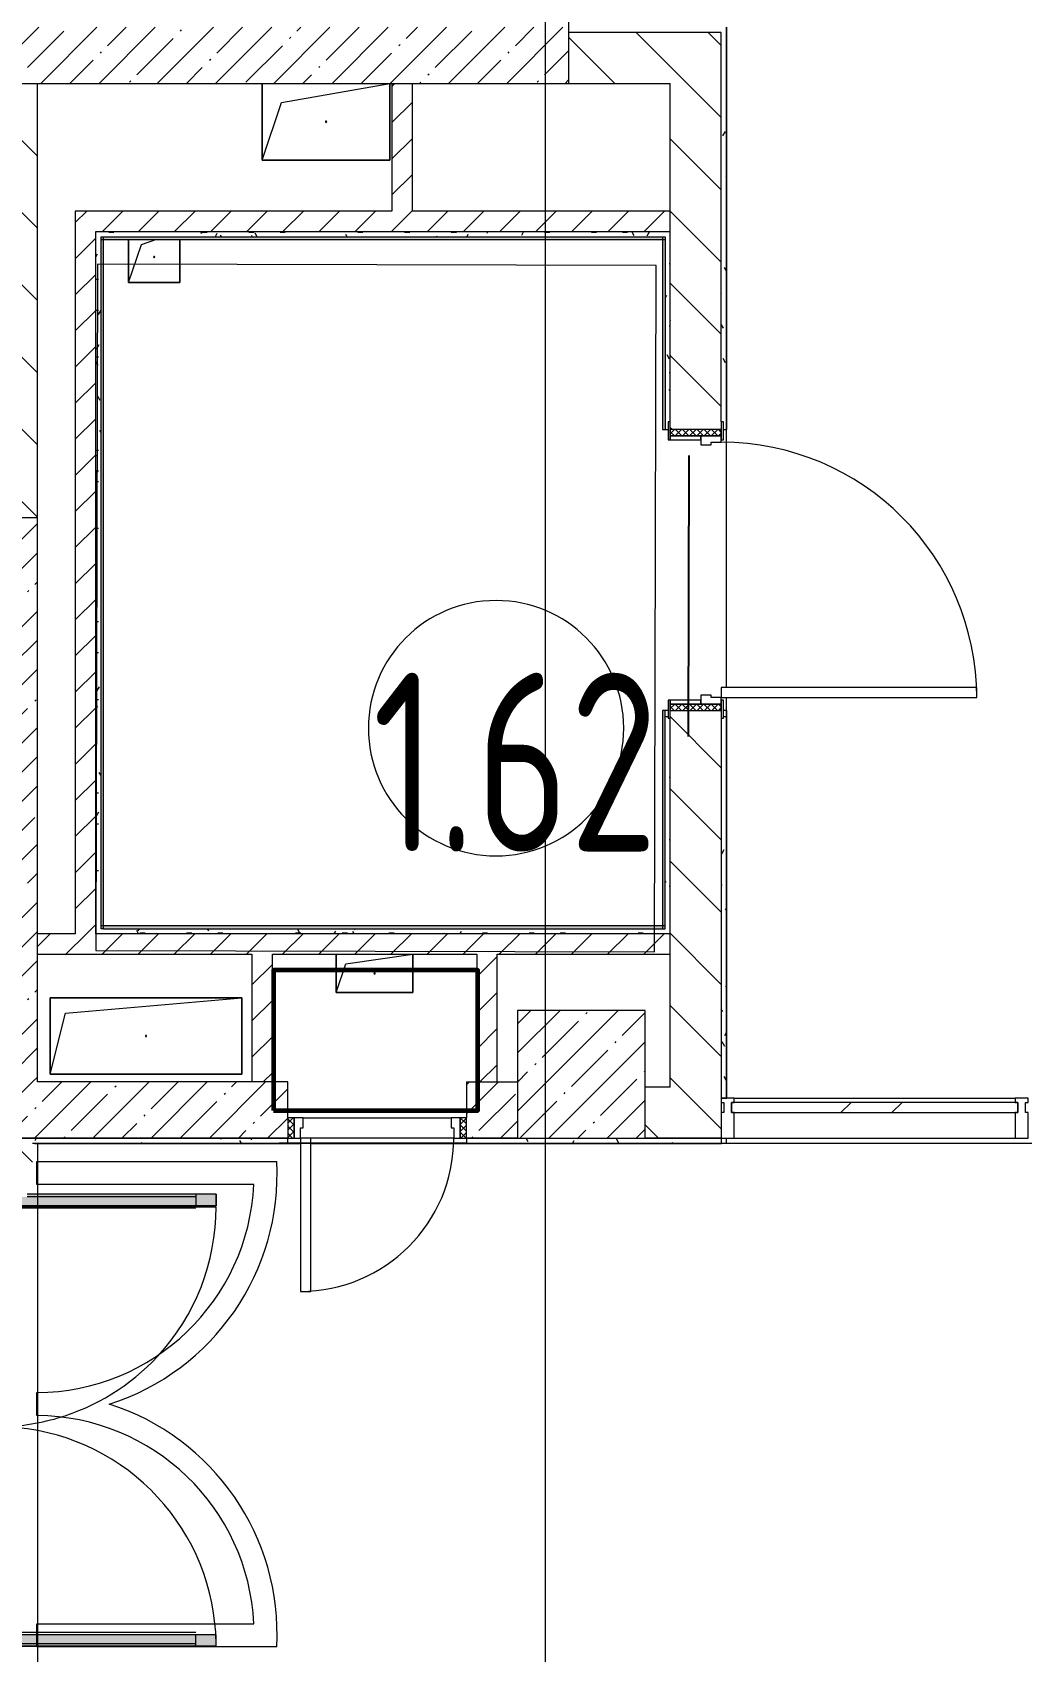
# Model space of a CAD drawing. Header units: millimetres. Extents: x -249154 to 415037, y -45458 to 354837.
# Drawn here: x 98765 to 102639, y 11253 to 17594 of the extents above; entities that cross this region are included whole.
import ezdxf

# ---------------------------------------------------------------- set-up
doc = ezdxf.new("R2010")
doc.units = ezdxf.units.MM
for name, color, linetype, lineweight in [('10.9 ) ЭОМ и СС', 6, 'Continuous', 60), ('A-AREA-BNDY', 7, 'Continuous', 5), ('A-AREA-IDEN', 7, 'Continuous', 9), ('A-DETL-GENF', 7, 'Continuous', 9), ('A-DOOR-2', 7, 'Continuous', 5), ('A-DOOR-FRAM-2', 7, 'Continuous', 5), ('A-FLOR', 7, 'Continuous', 9), ('A-GENM', 7, 'Continuous', 9), ('A-GLAZ-CURT', 7, 'Continuous', 9), ('A-GLAZ-CURT-1', 7, 'Continuous', 5), ('A-GLAZ-CURT-2', 7, 'Continuous', 20), ('A-GLAZ-CWMG', 7, 'Continuous', 9), ('A-GLAZ-CWMG-1', 7, 'Continuous', 20), ('A-WALL', 7, 'Continuous', 5), ('I-WALL', 7, 'Continuous', 5), ('S-COLS', 7, 'Continuous', 9), ('S-COLS-1', 7, 'Continuous', 5), ('Оси', 7, 'Continuous', 9)]:
    doc.layers.add(name, color=color, linetype=linetype, lineweight=lineweight)
for name, color, linetype, lineweight, true_color in [('A-DOOR-1', 7, 'Continuous', 5, 0xc0c0c0), ('A-DOOR-4', 7, 'Continuous', 5, 0xd7dbdf), ('A-DOOR-FRAM-1', 7, 'Continuous', 5, 0xc0c0c0), ('A-WALL-1', 9, 'Continuous', 5, 0x808080), ('A-WALL-FNSH-1', 9, 'Continuous', 5, 0x808080)]:
    doc.layers.add(name, color=color, linetype=linetype, lineweight=lineweight, true_color=true_color)
doc.layers.add('A-FLOR-PATT-1', color=7, linetype='Continuous', lineweight=9, true_color=0xeef6ff, transparency=0.5)
doc.styles.add('СПДС', font='ГОСТ тип А.ttf', dxfattribs={"width": 0.9})
pattern_1 = [(135, (64.7, -136.06), (-141.42136, -141.42136), [])]
pattern_2 = [(45, (64.7, -136.06), (-114.04925, 114.04925), []), (45, (178.75, -136.06), (-114.04925, 114.04925), [201.612, -40.322, 6.706, -33.617])]
pattern_3 = [(45, (64.7, -136.06), (-70.71068, 70.71068), [])]
pattern_4 = [(0, (64.7, -136.06), (243.84, 60.96), [20.117, -162.763, 20.117, -162.763, -975.36]), (0, (64.7, -136.06), (243.84, 60.96), [-365.76, 20.117, -345.643, 20.117, -162.763, -426.72]), (0, (64.7, -136.06), (243.84, 60.96), [-914.4, 20.117, -101.803, 20.117, -284.683]), (120, (156.14, -105.58), (-174.71291, 180.691634), [20.117, -162.763, 20.117, -162.763, -975.36]), (120, (156.14, -105.58), (-174.71291, 180.691634), [-365.76, 20.117, -345.643, 20.117, -162.763, -426.72]), (120, (156.14, -105.58), (-174.71291, 180.691634), [-914.4, 20.117, -101.803, 20.117, -284.683]), (240, (186.62, 16.34), (-69.12709, -241.651634), [20.117, -162.763, 20.117, -162.763, -975.36]), (240, (186.62, 16.34), (-69.12709, -241.651634), [-365.76, 20.117, -345.643, 20.117, -162.763, -426.72]), (240, (186.62, 16.34), (-69.12709, -241.651634), [-914.4, 20.117, -101.803, 20.117, -284.683])]

# ---------------------------------------------------------------- blocks, each defined once
blk = doc.blocks.new('110_Дверь_СКБ_1Ст_Внутренняя1 - Д-4 1100x2100h_су мгн-31800557-Объем проектирования 1 этажа')
at = {"layer": 'A-DOOR-2'}
h = blk.add_hatch(dxfattribs=at)
h.set_pattern_fill('FP_75', color=256, style=0, pattern_type=2)
h.set_pattern_definition([(135, (1751.41, 164.685), (-14.14214, -14.14214), []), (225, (1751.41, 164.685), (14.14214, -14.14214), [])])
h.paths.add_polyline_path([(562.5, 100), (537.5, 100), (537.5, -100), (562.5, -100)])
at = {"layer": 'A-DOOR-FRAM-2'}
h = blk.add_hatch(dxfattribs=at)
h.set_pattern_fill('FP_76', color=256, style=0, pattern_type=2)
h.set_pattern_definition([(45, (-371.384, 164.685), (-14.1421, 14.1421), []), (135, (-371.384, 164.685), (-14.1421, -14.1421), [])])
h.paths.add_polyline_path([(-512.5, 100), (-537.5, 100), (-537.5, -100), (-512.5, -99.3)])
at = {"layer": 'A-DOOR-1'}
for p, q in [((512.5, 1100), (472.5, 1100)), ((472.5, 1100), (472.5, 100)), ((512.5, 100), (512.5, 1100)), ((472.5, 100), (512.5, 100))]:
    blk.add_line(p, q, dxfattribs=at)
blk.add_arc((512.5, 100), 1000, 90, 180, dxfattribs=at)
at = {"layer": 'A-DOOR-FRAM-1'}
for p, q in [((-497.5, 108), (-567.5, 108)), ((-567.5, 108), (-567.5, 100)), ((-567.5, 100), (-497.5, 100)), ((-512.5, 100), (-537.5, 100)), ((-537.5, 100), (-537.5, -100)), ((-487.5, 100), (-512.5, 100)), ((-512.5, 100), (-512.5, 20)), ((-512.5, -100), (-512.5, 100)), ((-497.5, 100), (-512.5, 100)), ((-512.5, 100), (-512.5, 99)), ((-512.5, 99), (-497.5, 99)), ((-497.5, 100), (-497.5, 108)), ((-497.5, 99), (-497.5, 100)), ((-487.5, 60), (-487.5, 100)), ((512.5, 100), (512.5, 60)), ((537.5, 100), (512.5, 100)), ((592.5, 108), (522.5, 108)), ((522.5, 108), (522.5, 100)), ((537.5, 100), (522.5, 100)), ((522.5, 100), (522.5, 99)), ((522.5, 100), (592.5, 100)), ((522.5, 99), (537.5, 99)), ((537.5, 20), (537.5, 100)), ((562.5, 100), (537.5, 100)), ((537.5, 100), (537.5, -100)), ((537.5, 99), (537.5, 100)), ((562.5, -100), (562.5, 100)), ((592.5, 100), (592.5, 108)), ((-512.5, 20), (-477.5, 20)), ((-497.5, 20), (-512.5, 20)), ((-512.5, 20), (-512.5, -100)), ((-497.5, -100), (-497.5, 20)), ((-477.5, 60), (-487.5, 60)), ((-477.5, 20), (-477.5, 60)), ((512.5, 60), (502.5, 60)), ((502.5, 60), (502.5, 20)), ((502.5, 20), (537.5, 20)), ((537.5, 20), (522.5, 20)), ((522.5, 20), (522.5, -100)), ((537.5, -100), (537.5, 20)), ((-497.5, -100), (-567.5, -100)), ((-567.5, -100), (-567.5, -108)), ((-567.5, -108), (-497.5, -108)), ((-537.5, -100), (-512.5, -100)), ((-512.5, -100), (-497.5, -100)), ((-497.5, -108), (-497.5, -100)), ((522.5, -100), (537.5, -100)), ((592.5, -100), (522.5, -100)), ((522.5, -100), (522.5, -108)), ((522.5, -108), (592.5, -108)), ((537.5, -100), (562.5, -100)), ((592.5, -108), (592.5, -100))]:
    blk.add_line(p, q, dxfattribs=at)
blk = doc.blocks.new('110_Дверь_СКБ_1Ст - д-18 700x2100h_Технический шкаф ЭОМ и СС-23279316-Объем проектирования 1 этажа')
at = {"layer": 'A-DOOR-2'}
h = blk.add_hatch(dxfattribs=at)
h.set_pattern_fill('FP_117', color=256, style=0, pattern_type=2)
h.set_pattern_definition([(135, (1951.41, 174.685), (-14.14214, -14.14214), []), (225, (1951.41, 174.685), (14.14214, -14.14214), [])])
h.paths.add_polyline_path([(337.5, 110), (337.5, 30), (362.5, 30), (362.5, 110)])
at = {"layer": 'A-DOOR-FRAM-2'}
h = blk.add_hatch(dxfattribs=at)
h.set_pattern_fill('FP_118', color=256, style=0, pattern_type=2)
h.set_pattern_definition([(45, (-171.384, 174.685), (-14.1421, 14.1421), []), (135, (-171.384, 174.685), (-14.1421, -14.1421), [])])
h.paths.add_polyline_path([(-312.5, 110), (-337.5, 110), (-337.5, 30), (-312.5, 30), (-312.5, 61.3)])
at = {"layer": 'A-DOOR-1'}
for p, q in [((312.5, 710), (272.5, 710)), ((272.5, 710), (272.5, 110)), ((312.5, 110), (312.5, 710)), ((272.5, 110), (312.5, 110))]:
    blk.add_line(p, q, dxfattribs=at)
blk.add_arc((312.5, 110), 600, 90, 180, dxfattribs=at)
at = {"layer": 'A-DOOR-FRAM-1'}
for p, q in [((-312.5, 110), (-337.5, 110)), ((-337.5, 110), (-337.5, 30)), ((-287.5, 110), (-312.5, 110)), ((-312.5, 110), (-312.5, 30)), ((-312.5, 30), (-312.5, 110)), ((-287.5, 70), (-287.5, 110)), ((-287.5, 110), (272.5, 110)), ((-277.5, 70), (-287.5, 70)), ((-277.5, 30), (-277.5, 70)), ((312.5, 70), (302.5, 70)), ((302.5, 70), (302.5, 30)), ((312.5, 110), (312.5, 70)), ((337.5, 110), (312.5, 110)), ((337.5, 30), (337.5, 110)), ((362.5, 110), (337.5, 110)), ((337.5, 110), (337.5, 30)), ((362.5, 30), (362.5, 110)), ((-337.5, 30), (-312.5, 30)), ((-312.5, 30), (-277.5, 30)), ((302.5, 30), (-277.5, 30)), ((302.5, 30), (337.5, 30)), ((337.5, 30), (362.5, 30))]:
    blk.add_line(p, q, dxfattribs=at)
blk = doc.blocks.new('Прямоугольный импост - Импост структурный с накладкой - 160мм Темный-V110-Объем проектирования 1 этажа')
at = {"layer": 'A-GLAZ-CWMG-1'}
for p, q in [((-50, 0), (-50, 17)), ((-50, 17), (0, 17)), ((-40, 0), (-50, 0)), ((-40, -40), (-40, 0)), ((0, 0), (-10, 0)), ((-10, 0), (-10, -40)), ((0, 17), (0, 0)), ((-50, -140), (-50, -40)), ((-50, -40), (-40, -40)), ((-10, -40), (0, -40)), ((0, -40), (0, -140)), ((0, -140), (-50, -140))]:
    blk.add_line(p, q, dxfattribs=at)
blk = doc.blocks.new('Системная панель - Стекло - 40мм-32352614-Объем проектирования 1 этажа')
at = {"layer": 'A-GLAZ-CURT-1'}
h = blk.add_hatch(dxfattribs=at)
h.set_pattern_fill('FP_130', color=256, style=0, pattern_type=2)
h.set_pattern_definition([(225, (102198.5, 13340), (565.6854, -565.6854), [400, -1200]), (225, (102598.5, 13540), (565.6854, -565.6854), [1200, -400]), (225, (101798.5, 13740), (565.6854, -565.6854), [400, -1200])])
h.paths.add_polyline_path([(560.5, 40), (-560.5, 40), (-560.5, 0), (560.5, 0)])
at = {"layer": 'A-GLAZ-CURT-2'}
for p, q in [((560.5, 40), (-560.5, 40)), ((-560.5, 40), (-560.5, 0)), ((560.5, 0), (560.5, 40)), ((-560.5, 0), (560.5, 0))]:
    blk.add_line(p, q, dxfattribs=at)
blk = doc.blocks.new('Прямоугольный импост - Импост структурный с накладкой - 160мм Темный-32352612-Объем проектирования 1 этажа')
at = {"layer": 'A-GLAZ-CWMG'}
for p, q in [((101448, 13557), (102549, 13557)), ((101448, 13400), (102549, 13400))]:
    blk.add_line(p, q, dxfattribs=at)
blk = doc.blocks.new('Прямоугольный импост - Импост структурный с накладкой - 160мм Темный-V111-Объем проектирования 1 этажа')
at = {"layer": 'A-GLAZ-CWMG-1'}
for p, q in [((-25, 0), (-25, 17)), ((-25, 17), (25, 17)), ((-15, 0), (-25, 0)), ((-15, -40), (-15, 0)), ((25, 0), (15, 0)), ((15, 0), (15, -40)), ((25, 17), (25, 0)), ((-25, -140), (-25, -40)), ((-25, -40), (-15, -40)), ((15, -40), (25, -40)), ((25, -40), (25, -140)), ((25, -140), (-25, -140))]:
    blk.add_line(p, q, dxfattribs=at)
blk = doc.blocks.new('GM_Отверстие прямоугольное _в плите_ - Отверстие-21606279-Объем проектирования 1 этажа')
at = {"layer": 'A-GENM'}
for p, q in [((-375, -150), (-375, 150)), ((-375, 150), (375, 150)), ((375, 150), (-375, 150)), ((-375, 150), (-375, -150)), ((-315, 90), (375, 150)), ((375, 150), (375, -150)), ((375, -150), (375, 150)), ((-375, -150), (-315, 90)), ((375, -150), (-375, -150)), ((-375, -150), (375, -150))]:
    blk.add_line(p, q, dxfattribs=at)
for start, end in [(360, 180), (180, 360)]:
    blk.add_arc((0, 0), 2.5, start, end, dxfattribs=at)
blk = doc.blocks.new('GM_Отверстие прямоугольное _в плите_ - Отверстие-21610241-Объем проектирования 1 этажа')
at = {"layer": 'A-GENM'}
for p, q in [((-250, -150), (-250, 150)), ((-250, 150), (-250, -150)), ((-175, 75), (250, 150)), ((250, 150), (250, -150)), ((250, -150), (250, 150)), ((-250, -150), (-175, 75)), ((250, -150), (-250, -150)), ((-250, -150), (250, -150))]:
    blk.add_line(p, q, dxfattribs=at)
for start, end in [(360, 180), (180, 360)]:
    blk.add_arc((0, 0), 2.5, start, end, dxfattribs=at)
blk = doc.blocks.new('GM_Отверстие прямоугольное _в плите_ - Отверстие-V127-Объем проектирования 1 этажа')
at = {"layer": 'A-GENM'}
for p, q in [((-100, -100), (-100, 69)), ((-100, 69), (-100, -100)), ((-50, 50), (7, 69)), ((100, 69), (100, -100)), ((100, -100), (100, 69)), ((-100, -100), (-50, 50)), ((100, -100), (-100, -100)), ((-100, -100), (100, -100))]:
    blk.add_line(p, q, dxfattribs=at)
for start, end in [(360, 180), (180, 360)]:
    blk.add_arc((0, 0), 2.5, start, end, dxfattribs=at)
blk = doc.blocks.new('GM_Отверстие прямоугольное _в плите_ - Отверстие-21620300-Объем проектирования 1 этажа')
at = {"layer": 'A-GENM'}
for p, q in [((-150, -75), (-150, 75)), ((-150, 75), (-150, -75)), ((-112.5, 37.5), (150, 75)), ((150, 75), (150, -75)), ((150, -75), (150, 75)), ((-150, -75), (-112.5, 37.5)), ((150, -75), (-150, -75)), ((-150, -75), (150, -75))]:
    blk.add_line(p, q, dxfattribs=at)
for start, end in [(360, 180), (180, 360)]:
    blk.add_arc((0, 0), 2.5, start, end, dxfattribs=at)
blk = doc.blocks.new('BSC_Колонна _Прямоугольная - 500х500-17857564-Объем проектирования 1 этажа')
at = {"layer": 'S-COLS-1'}
h = blk.add_hatch(dxfattribs=at)
h.set_pattern_fill('FP_181', color=256, style=0, pattern_type=2)
h.set_pattern_definition([(45, (-100850, -13650), (-114.04925, 114.04925), []), (45, (-100735.95, -13650), (-114.04925, 114.04925), [201.613, -40.323, 6.706, -33.617])])
h.paths.add_polyline_path([(250, -250), (250, 250), (-250, 250), (-250, -250), (-82.7, -250)])
for p, q in [((250, 250), (-250, 250)), ((-250, 250), (-250, -250)), ((250, -250), (250, 250)), ((-250, -250), (250, -250))]:
    blk.add_line(p, q, dxfattribs=at)
blk = doc.blocks.new('Дверь_Витражная_остекление_ - ВВ-7 остекление-32349468-Объем проектирования 1 этажа')
at = {"layer": 'A-DETL-GENF'}
for p, q in [((-815, -20), (-860, -20)), ((-860, -177.2), (-860, -20)), ((-815, -20), (-860, -20)), ((-860, -20), (-860, -177.2)), ((-815, -177.2), (-815, -20)), ((-815, -177.2), (-815, -20)), ((865, -880), (865, -20)), ((865, -20), (865, -880)), ((-860, -100), (-815, -100)), ((-850, -177.2), (-850, -100)), ((-806, -177.2), (-806, -100)), ((856, -800), (856, -100)), ((900, -100), (865, -100)), ((-860, -880), (-860, -177.2)), ((-860, -177.2), (-860, -880)), ((-850, -800), (-850, -177.2)), ((-815, -880), (-815, -177.2)), ((-815, -880), (-815, -177.2)), ((-806, -800), (-806, -177.2)), ((900, -800), (900, -140)), ((910, -880), (910, -140)), ((910, -880), (910, -140)), ((-860, -800), (-815, -800)), ((910, -800), (865, -800)), ((-860, -880), (-815, -880)), ((-860, -880), (-815, -880)), ((910, -880), (865, -880)), ((865, -880), (910, -880))]:
    blk.add_line(p, q, dxfattribs=at)
at = {"layer": 'A-DOOR-1'}
for p, q in [((-910, 20), (-860, 20)), ((-910, -20), (-910, 20)), ((-860, 20), (-860, -20)), ((860, 20), (910, 20)), ((860, -20), (860, 20)), ((910, 20), (910, -20)), ((-860, -20), (-910, -20)), ((-860, -177.2), (-860, -20)), ((860, -880), (860, -20)), ((910, -20), (860, -20))]:
    blk.add_line(p, q, dxfattribs=at)
for centre, start, end in [((-860, -20), 275.92467, 0), ((860, -20), 180, 196.2256), ((860, -20), 227.29681, 270)]:
    blk.add_arc(centre, 860, start, end, dxfattribs=at)
at = {"layer": 'A-DOOR-4'}
blk.add_line((-860, -880), (-860, -177.2), dxfattribs=at)
for centre, start, end in [((860, -20), 196.2256, 227.18263), ((-860, -20), 270, 275.92467)]:
    blk.add_arc(centre, 860, start, end, dxfattribs=at)
blk = doc.blocks.new('Марка_Помещения - Номер-25198446-Объем проектирования 1 этажа')
at = {"layer": 'A-AREA-IDEN'}
for start, end in [(360, 180), (180, 360)]:
    blk.add_arc((0, 0), 2.5, start, end, dxfattribs=at)

msp = doc.modelspace()

# ---------------------------------------------------------------- hatches: boundary and pattern name
at = {"layer": 'A-FLOR-PATT-1'}
h = msp.add_hatch(color=256, dxfattribs=at)
h.paths.add_polyline_path([(98781.5, 11273.9), (98781.5, 11318.9), (98624.3, 11318.9), (98624.3, 11273.9), (98768.9, 11273.9)])
h.paths.add_polyline_path([(82778.7, 11453.9), (83521.7, 11453.9), (83521.7, 11498.9), (82778.7, 11498.9), (82778.7, 11463.9)])
h.paths.add_polyline_path([(82838.2, 12878.9), (83491.7, 12878.9), (83491.7, 12923.9), (82778.7, 12923.9), (82778.7, 12878.9)])
h.paths.add_polyline_path([(98624.3, 12998.9), (98784.7, 12998.9), (98784.7, 13043.9), (98744.3, 13043.9), (98744.3, 13033.9), (98644.3, 13033.9), (98644.3, 13043.9), (98624.3, 13043.9), (98624.3, 13033.9)])
for points in [[(99038, 12998.9), (99484.3, 12998.9), (99484.3, 13043.9), (98784.7, 13043.9), (98784.7, 12998.9)], [(98784.7, 11273.9), (98784.7, 11318.9), (98781.5, 11318.9), (98781.5, 11273.9)], [(99484.3, 11273.9), (99484.3, 11318.9), (98784.7, 11318.9), (98784.7, 11273.9), (98797, 11273.9)]]:
    msp.add_hatch(color=256, dxfattribs=at).paths.add_polyline_path(points)
at = {"layer": 'I-WALL'}
h = msp.add_hatch(dxfattribs=at)
h.set_pattern_fill('FP_1', color=256, style=0, pattern_type=2)
h.set_pattern_definition(pattern_2)
h.paths.add_polyline_path([(95826.8, 17393.9), (100864.7, 17393.9), (100864.7, 17613.9), (94864.7, 17613.9), (94864.7, 17393.9), (95821.7, 17393.9)])
h = msp.add_hatch(dxfattribs=at)
h.set_pattern_fill('FP_23', color=256, style=0, pattern_type=2)
h.set_pattern_definition(pattern_1)
h.paths.add_polyline_path([(101003.4, 17393.9), (101462.7, 17393.9), (101462.7, 17593.9), (100864.7, 17593.9), (100864.7, 17393.9)])
h = msp.add_hatch(dxfattribs=at)
h.set_pattern_fill('FP_191', color=256, style=0, pattern_type=2)
h.set_pattern_definition(pattern_4)
h.paths.add_polyline_path([(101479.2, 13420.9), (101482.7, 13420.9), (101482.7, 14913.9), (101470.7, 14913.9), (101470.7, 14908.9), (101462.7, 14908.9), (101462.7, 13420.9)])
h.paths.add_polyline_path([(101470.7, 16038.9), (101482.7, 16038.9), (101482.7, 17613.9), (101462.7, 17613.9), (101462.7, 16068.9), (101470.7, 16068.9)])
h = msp.add_hatch(dxfattribs=at)
h.set_pattern_fill('FP_23', color=256, style=0, pattern_type=2)
h.set_pattern_definition(pattern_1)
h.paths.add_polyline_path([(98584.7, 15693.9), (98784.7, 15693.9), (98784.7, 17393.9), (98584.7, 17393.9), (98584.7, 16816.4)])
h = msp.add_hatch(dxfattribs=at)
h.set_pattern_fill('FP_22', color=256, style=0, pattern_type=2)
h.set_pattern_definition(pattern_3)
h.paths.add_polyline_path([(100172.7, 16893.9), (100252.7, 16893.9), (100252.7, 17393.9), (100172.7, 17393.9), (100172.7, 16900.3)])
h = msp.add_hatch(dxfattribs=at)
h.set_pattern_fill('FP_23', color=256, style=0, pattern_type=2)
h.set_pattern_definition(pattern_1)
h.paths.add_polyline_path([(101462.7, 13463.9), (101462.7, 14938.9), (101262.7, 14938.9), (101262.7, 13463.9)])
h.paths.add_polyline_path([(101262.7, 16038.9), (101462.7, 16038.9), (101462.7, 17393.9), (101262.7, 17393.9), (101262.7, 16068.9)])
h = msp.add_hatch(dxfattribs=at)
h.set_pattern_fill('FP_22', color=256, style=0, pattern_type=2)
h.set_pattern_definition(pattern_3)
h.paths.add_polyline_path([(98932.7, 14063.9), (99012.7, 14063.9), (99012.7, 16893.9), (98932.7, 16893.9), (98932.7, 14083.9)])
h = msp.add_hatch(dxfattribs=at)
h.set_pattern_fill('FP_22', color=256, style=0, pattern_type=2)
h.set_pattern_definition(pattern_3)
h.paths.add_polyline_path([(99032.7, 16813.9), (101262.7, 16813.9), (101262.7, 16893.9), (99012.7, 16893.9), (99012.7, 16813.9)])
h = msp.add_hatch(dxfattribs=at)
h.set_pattern_fill('FP_191', color=256, style=0, pattern_type=2)
h.set_pattern_definition(pattern_4)
h.paths.add_polyline_path([(99012.7, 16793.9), (101242.7, 16793.9), (101242.7, 16813.9), (99012.7, 16813.9), (99012.7, 16800.8)])
h = msp.add_hatch(dxfattribs=at)
h.set_pattern_fill('FP_191', color=256, style=0, pattern_type=2)
h.set_pattern_definition(pattern_4)
h.paths.add_polyline_path([(101256, 14083.9), (101262.7, 14083.9), (101262.6, 14908.9), (101254.7, 14908.9), (101254.7, 14913.9), (101242.7, 14913.9), (101242.7, 14083.9)])
h.paths.add_polyline_path([(101254.7, 16038.9), (101254.7, 16068.9), (101262.7, 16068.9), (101262.7, 16813.9), (101242.7, 16813.9), (101242.7, 16038.9)])
h = msp.add_hatch(dxfattribs=at)
h.set_pattern_fill('FP_191', color=256, style=0, pattern_type=2)
h.set_pattern_definition(pattern_4)
h.paths.add_polyline_path([(99012.7, 14063.9), (99032.7, 14063.9), (99032.7, 16793.9), (99012.7, 16793.9), (99012.7, 14083.9)])
h = msp.add_hatch(color=256, dxfattribs=at)
h.paths.add_polyline_path([(99043.7, 16793.9), (99032.7, 16793.8), (99032.7, 16782.9), (99040.9, 16791.1)])
h.paths.add_polyline_path([(100864.7, 16782.9), (101242.7, 16782.9), (101242.7, 16793.9), (99043.7, 16793.9), (99045.8, 16782.9), (100832, 16782.9)])
for points in [[(99032.7, 14083.9), (99043.7, 14083.9), (99043.7, 16793.9), (99032.7, 16782.9), (99032.7, 14094.9)], [(101242.7, 14083.9), (101242.7, 14094.9), (99043.7, 14094.9), (99043.7, 14083.9), (101231.7, 14083.9)]]:
    msp.add_hatch(color=256, dxfattribs=at).paths.add_polyline_path(points)
h = msp.add_hatch(color=256, dxfattribs=at)
h.paths.add_polyline_path([(101231.7, 14094.9), (101242.7, 14094.9), (101242.7, 14938.9), (101231.7, 14938.9), (101231.7, 14696.4)])
h.paths.add_polyline_path([(101231.7, 16038.9), (101242.7, 16038.9), (101242.7, 16782.9), (101231.7, 16782.9), (101231.7, 16042.7)])
h = msp.add_hatch(dxfattribs=at)
h.set_pattern_fill('FP_1', color=256, style=0, pattern_type=2)
h.set_pattern_definition(pattern_2)
h.paths.add_polyline_path([(98564.7, 13483.9), (98784.7, 13483.9), (98784.7, 15693.9), (98564.7, 15693.9), (98564.7, 13636.4)])
h = msp.add_hatch(dxfattribs=at)
h.set_pattern_fill('FP_191', color=256, style=0, pattern_type=2)
h.set_pattern_definition(pattern_4)
h.paths.add_polyline_path([(100832, 14063.9), (101262.7, 14063.9), (101262.7, 14083.9), (99032.7, 14083.9), (99032.7, 14063.9), (100664.7, 14063.9)])
h = msp.add_hatch(dxfattribs=at)
h.set_pattern_fill('FP_22', color=256, style=0, pattern_type=2)
h.set_pattern_definition(pattern_3)
h.paths.add_polyline_path([(100504.7, 13983.9), (101262.7, 13983.9), (101262.7, 14063.9), (98784.7, 14063.9), (98784.7, 13983.9), (99704.7, 13983.9)])
h = msp.add_hatch(dxfattribs=at)
h.set_pattern_fill('FP_22', color=256, style=0, pattern_type=2)
h.set_pattern_definition(pattern_3)
h.paths.add_polyline_path([(99624.7, 13483.9), (99704.7, 13483.9), (99704.7, 13983.9), (99624.7, 13983.9), (99624.7, 13636.4)])
h = msp.add_hatch(dxfattribs=at)
h.set_pattern_fill('FP_22', color=256, style=0, pattern_type=2)
h.set_pattern_definition(pattern_3)
h.paths.add_polyline_path([(100584.7, 13483.9), (100584.7, 13983.9), (100504.7, 13983.9), (100504.7, 13483.9)])
h = msp.add_hatch(dxfattribs=at)
h.set_pattern_fill('FP_1', color=256, style=0, pattern_type=2)
h.set_pattern_definition(pattern_2)
h.paths.add_polyline_path([(100464.7, 13263.9), (100664.7, 13263.9), (100664.7, 13483.9), (100464.7, 13483.9), (100464.7, 13310.9)])
h.paths.add_polyline_path([(98564.7, 13263.9), (99764.7, 13263.9), (99764.7, 13483.9), (98564.7, 13483.9), (98564.7, 13343.9)])
h = msp.add_hatch(dxfattribs=at)
h.set_pattern_fill('FP_23', color=256, style=0, pattern_type=2)
h.set_pattern_definition(pattern_1)
h.paths.add_polyline_path([(110614.7, 13263.9), (110614.7, 13463.9), (109893.7, 13463.9), (109894.7, 13263.9), (110115.8, 13263.9)])
h.paths.add_polyline_path([(106114.7, 13263.9), (106674.7, 13263.9), (106674.7, 13463.9), (106114.7, 13463.9)])
h.paths.add_polyline_path([(105614.7, 13263.9), (105614.7, 13463.9), (105464.7, 13463.9), (105464.7, 13263.9), (105594.7, 13263.9)])
h.paths.add_polyline_path([(101462.7, 13263.9), (101462.7, 13463.9), (101164.7, 13463.9), (101164.7, 13263.9), (101262.7, 13263.9)])
h = msp.add_hatch(dxfattribs=at)
h.set_pattern_fill('FP_23', color=256, style=0, pattern_type=2)
h.set_pattern_definition(pattern_1)
h.paths.add_polyline_path([(98764.7, 10463.9), (98764.7, 11183.9), (98564.7, 11183.9), (98564.7, 10463.9), (98753.7, 10463.9)])
h.paths.add_polyline_path([(98564.7, 13083.9), (98764.7, 13083.9), (98764.7, 13263.9), (98564.7, 13263.9), (98564.7, 13106.4)])
h = msp.add_hatch(dxfattribs=at)
h.set_pattern_fill('FP_191', color=256, style=0, pattern_type=2)
h.set_pattern_definition(pattern_4)
h.paths.add_polyline_path([(101462.7, 13243.9), (101462.7, 13263.9), (100464.7, 13263.9), (100464.7, 13243.9), (101262.7, 13243.9)])
h.paths.add_polyline_path([(98768.9, 13243.9), (99764.7, 13243.9), (99764.7, 13263.9), (98764.7, 13263.9), (98764.7, 13243.9)])

# ---------------------------------------------------------------- linework, layer by layer
for points in [[(101334.1, 14836.6), (101336.7, 15936.6)], [(99732.3, 13245.4), (100432.3, 13243.8)]]:
    msp.add_lwpolyline(points)
at = {"layer": '10.9 ) ЭОМ и СС', "linetype": 'ByBlock', "ltscale": 0.5}
msp.add_lwpolyline([(99709.4, 13371.9), (100509.4, 13371.9), (100509.4, 13921.9), (99709.4, 13921.9)], close=True, dxfattribs=at)
at = {"layer": 'A-AREA-BNDY', "flags": 128}
msp.add_lwpolyline([(101207.4, 16680.9), (99019.4, 16686.1), (99013.1, 13998.1), (101201.1, 13993)], close=True, dxfattribs=at)
at = {"layer": 'A-FLOR'}
for p, q in [((101482.7, 15028.9), (101482.7, 17613.9)), ((98784.7, 17393.9), (99664.7, 17393.9)), ((100164.7, 17393.9), (100172.7, 17393.9)), ((100252.7, 17393.9), (100864.7, 17393.9)), ((101242.7, 16038.9), (101254.7, 16038.9)), ((101470.7, 16038.9), (101482.7, 16038.9)), ((101482.7, 13420.9), (101482.7, 14988.9)), ((101254.7, 14938.9), (101242.7, 14938.9)), ((101482.7, 14938.9), (101470.7, 14938.9)), ((101482.7, 13243.9), (101482.7, 13263.9)), ((98764.7, 13243.9), (99814.7, 13243.9)), ((98784.7, 13243.9), (98784.7, 12179.5)), ((100464.7, 13243.9), (99854.7, 13243.9)), ((100464.7, 13243.9), (103736.3, 13243.9)), ((98781.5, 13082.3), (98781.5, 13172.3)), ((98781.5, 13172.3), (99721.5, 13172.3)), ((99631.9, 13082.3), (98781.5, 13082.3)), ((98782.5, 12177.3), (98782.5, 12267.3)), ((98784.7, 12177.1), (98784.7, 11203.9)), ((98781.5, 11272.3), (98781.5, 11362.3)), ((98781.5, 11362.3), (99631.9, 11362.3)), ((99721.5, 11272.3), (98781.5, 11272.3))]:
    msp.add_line(p, q, dxfattribs=at)
for centre, radius, start, end in [((98777.8, 13122.3), 945, 287.75279, 3.03294), ((98777.8, 13122.3), 945, 287.75279, 3.03294), ((98777.8, 13122.3), 855, 270.31209, 357.31852), ((98777.8, 13122.3), 855, 270.31209, 357.31852), ((98777.8, 11322.3), 855, 2.68148, 89.68791), ((98777.8, 11322.3), 855, 2.68148, 89.68791), ((98777.8, 11322.3), 945, 356.96706, 72.24721), ((98777.8, 11322.3), 945, 356.96706, 72.24721)]:
    msp.add_arc(centre, radius, start, end, dxfattribs=at)
at = {"layer": 'A-WALL'}
for p, q in [((99032.7, 16793.9), (101242.7, 16793.9)), ((99032.7, 16793.9), (99032.7, 14083.9)), ((101242.7, 14083.9), (101242.7, 14913.9)), ((99043.7, 14083.9), (99032.7, 14083.9)), ((100464.7, 13483.9), (100664.7, 13483.9)), ((101164.7, 13263.9), (101462.7, 13263.9)), ((101462.7, 13263.9), (101164.7, 13263.9))]:
    msp.add_line(p, q, dxfattribs=at)
at = {"layer": 'A-WALL-1'}
for p, q in [((100864.7, 21263.9), (100864.7, 17393.9)), ((101462.7, 17593.9), (100864.7, 17593.9)), ((101462.7, 16068.9), (101462.7, 17593.9)), ((98584.7, 17393.9), (100252.7, 17393.9)), ((98784.7, 13483.9), (98784.7, 17393.9)), ((100172.7, 17393.9), (100172.7, 16893.9)), ((100252.7, 16893.9), (100252.7, 17393.9)), ((100864.7, 17393.9), (101262.7, 17393.9)), ((101262.7, 16068.9), (101262.7, 17393.9)), ((100172.7, 16893.9), (98932.7, 16893.9)), ((98932.7, 16893.9), (98932.7, 14063.9)), ((101262.7, 16893.9), (100252.7, 16893.9)), ((99012.7, 16813.9), (101262.7, 16813.9)), ((99012.7, 14063.9), (99012.7, 16813.9)), ((101242.7, 16793.9), (101242.7, 16038.9)), ((97784.7, 15693.9), (98784.7, 15693.9)), ((101254.7, 14913.9), (101242.7, 14913.9)), ((101262.7, 13463.9), (101262.7, 14908.9)), ((101462.7, 14908.9), (101462.7, 13263.9)), ((101482.7, 14913.9), (101470.7, 14913.9)), ((98932.7, 14063.9), (98784.7, 14063.9)), ((101262.7, 14063.9), (99012.7, 14063.9)), ((98784.7, 13983.9), (99624.7, 13983.9)), ((99624.7, 13983.9), (99624.7, 13483.9)), ((99704.7, 13983.9), (100504.7, 13983.9)), ((99704.7, 13483.9), (99704.7, 13983.9)), ((100504.7, 13983.9), (100504.7, 13483.9)), ((100584.7, 13983.9), (101262.7, 13983.9)), ((100584.7, 13483.9), (100584.7, 13983.9)), ((99764.7, 13483.9), (98784.7, 13483.9)), ((99764.7, 13343.9), (99764.7, 13483.9)), ((100464.7, 13483.9), (100464.7, 13343.9)), ((101262.7, 13463.9), (101164.7, 13463.9)), ((101462.7, 13420.9), (101482.7, 13420.9)), ((98564.7, 13263.9), (99764.7, 13263.9)), ((99764.7, 13263.9), (98564.7, 13263.9)), ((99764.7, 13243.9), (99764.7, 13263.9)), ((100464.7, 13263.9), (100664.7, 13263.9)), ((100664.7, 13263.9), (100464.7, 13263.9)), ((100464.7, 13263.9), (100464.7, 13243.9)), ((101463.7, 13263.9), (101462.7, 13263.9)), ((101463.7, 13242.9), (101463.7, 13263.9)), ((101462.7, 13243.9), (101462.7, 13242.9)), ((101462.7, 13242.9), (101463.7, 13242.9))]:
    msp.add_line(p, q, dxfattribs=at)
at = {"layer": 'A-WALL-FNSH-1'}
for p, q in [((101483.7, 16038.9), (101483.7, 17614.9)), ((99032.7, 16782.9), (101242.7, 16782.9)), ((99043.7, 14083.9), (99043.7, 16793.9)), ((101231.7, 16793.9), (101231.7, 16038.9)), ((101231.7, 16038.9), (101242.7, 16038.9)), ((101482.7, 16038.9), (101483.7, 16038.9)), ((101242.7, 14938.9), (101231.7, 14938.9)), ((101231.7, 14938.9), (101231.7, 14083.9)), ((101242.7, 14913.9), (101242.7, 14938.9)), ((101483.7, 14938.9), (101482.7, 14938.9)), ((101483.7, 13420.9), (101483.7, 14938.9)), ((101242.7, 14094.9), (99032.7, 14094.9)), ((99043.7, 14083.9), (101242.7, 14083.9)), ((101482.7, 13420.9), (101483.7, 13420.9)), ((98774.7, 13243.9), (98774.7, 13242.9)), ((98774.7, 13242.9), (99814.7, 13242.9)), ((99854.7, 13242.9), (101462.7, 13242.9))]:
    msp.add_line(p, q, dxfattribs=at)
at = {"layer": 'Оси'}
msp.add_lwpolyline([(100774.7, -2042.3), (100774.7, 2957.7), (100774.7, 16892.2), (100774.7, 21892.2)], dxfattribs=at)

# ---------------------------------------------------------------- block references
at = {"layer": 'A-AREA-IDEN', "xscale": 199.9999999999999, "yscale": 199.9999999999999, "zscale": 199.9999999999999}
msp.add_blockref('Марка_Помещения - Номер-25198446-Объем проектирования 1 этажа', (100580.4, 14869.2), dxfattribs=at)
at = {"layer": 'A-DOOR-1'}
for name, p, rotation in [('110_Дверь_СКБ_1Ст_Внутренняя1 - Д-4 1100x2100h_су мгн-31800557-Объем проектирования 1 этажа', (101362.7, 15501.4), 270), ('110_Дверь_СКБ_1Ст - д-18 700x2100h_Технический шкаф ЭОМ и СС-23279316-Объем проектирования 1 этажа', (100127.2, 13373.9), 180), ('Дверь_Витражная_остекление_ - ВВ-7 остекление-32349468-Объем проектирования 1 этажа', (98604.3, 12133.9), 89.99999999999993)]:
    msp.add_blockref(name, p, dxfattribs=dict(at, rotation=rotation))
at = {"layer": 'A-GENM'}
for name, p in [('GM_Отверстие прямоугольное _в плите_ - Отверстие-21610241-Объем проектирования 1 этажа', (99914.7, 17243.9)), ('GM_Отверстие прямоугольное _в плите_ - Отверстие-V127-Объем проектирования 1 этажа', (99241.7, 16713.9)), ('GM_Отверстие прямоугольное _в плите_ - Отверстие-21620300-Объем проектирования 1 этажа', (100104.7, 13908.9)), ('GM_Отверстие прямоугольное _в плите_ - Отверстие-21606279-Объем проектирования 1 этажа', (99209.7, 13663.9))]:
    msp.add_blockref(name, p, dxfattribs=at)
at = {"layer": 'A-GLAZ-CURT', "rotation": 180}
msp.add_blockref('Системная панель - Стекло - 40мм-32352614-Объем проектирования 1 этажа', (102063.2, 13403.9), dxfattribs=at)
at = {"layer": 'A-GLAZ-CWMG', "extrusion": (0, 0, -1)}
for name, p in [('Прямоугольный импост - Импост структурный с накладкой - 160мм Темный-V110-Объем проектирования 1 этажа', (-101462.7, 13403.9)), ('Прямоугольный импост - Импост структурный с накладкой - 160мм Темный-V111-Объем проектирования 1 этажа', (-102638.7, 13403.9))]:
    msp.add_blockref(name, p, dxfattribs=at)
at = {"layer": 'A-GLAZ-CWMG'}
msp.add_blockref('Прямоугольный импост - Импост структурный с накладкой - 160мм Темный-32352612-Объем проектирования 1 этажа', (64.7, -136.1), dxfattribs=at)
at = {"layer": 'S-COLS'}
msp.add_blockref('BSC_Колонна _Прямоугольная - 500х500-17857564-Объем проектирования 1 этажа', (100914.7, 13513.9), dxfattribs=at)

# ---------------------------------------------------------------- texts
at = {"layer": 'A-AREA-IDEN', "insert": (100096.6, 15086.3), "char_height": 700, "width": 1212.151, "attachment_point": 1, "style": 'СПДС'}
msp.add_mtext('1.62', dxfattribs=at)

doc.saveas('drawing.dxf')
